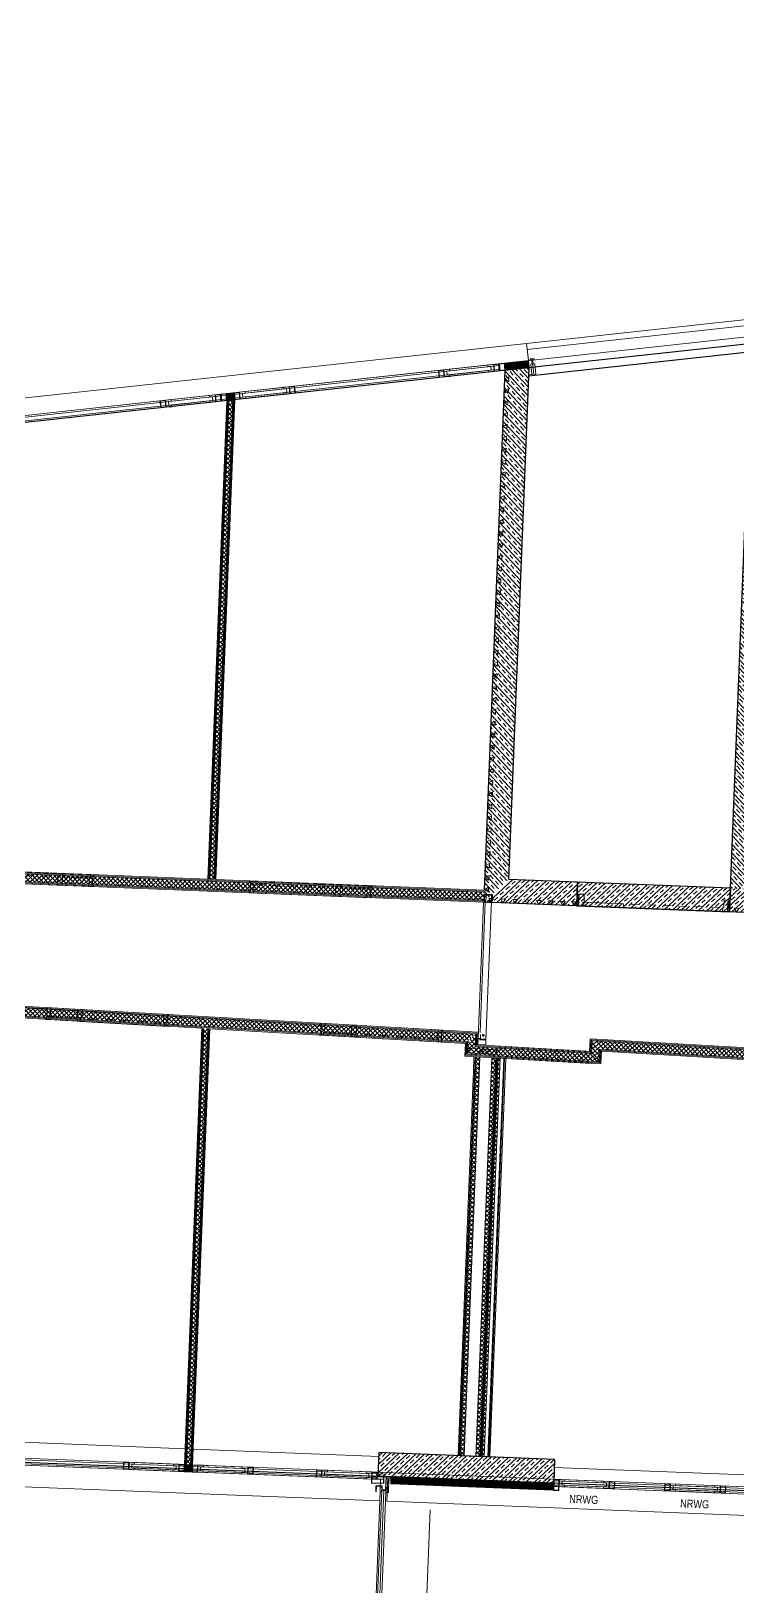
# Model space of a CAD drawing. Header units: metres. Extents: x 66528 to 66676, y 35171 to 35248.
# Drawn here: x 66579.96 to 66588.88, y 35227.18 to 35246.82 of the extents above; entities that cross this region are included whole.
import ezdxf

# ---------------------------------------------------------------- set-up
doc = ezdxf.new("R2010")
doc.units = ezdxf.units.M
doc.header["$LTSCALE"] = 0.00254
doc.header["$PDMODE"] = 1
doc.header["$PDSIZE"] = -2
doc.linetypes.add('Ohne Titel-26', pattern=[0.629921, 0.314961, -0.314961])
for name, color, linetype, lineweight in [('AUSBAU - Darstellungen - Akustik', 7, 'Continuous', 13), ('AUSBAU - Darstellungen - Fassade', 7, 'Continuous', 13), ('AUSBAU - Darstellungen - Trockenbau', 7, 'Continuous', 13), ('AUSBAU - Objekte - Türen', 7, 'Continuous', 13), ('Keine', 7, 'Continuous', 9), ('ROHBAU - Darstellungen - Ansichtslinien', 7, 'Continuous', 13), ('ROHBAU - Darstellungen - Decken', 150, 'Continuous', 25), ('ROHBAU - Darstellungen - Sichtbetonklassen', 7, 'Continuous', 5), ('ROHBAU - Darstellungen - Wände', 7, 'Continuous', 25)]:
    doc.layers.add(name, color=color, linetype=linetype, lineweight=lineweight)
doc.styles.add('Arial Narrow', font='ARIALN.TTF')
pattern_1 = [(45, (0, 0), (0.0099219, -0.0088194), [])]
pattern_2 = [(-45, (0.035355, -0.035355), (-0.008897, -0.01094674), [])]
pattern_3 = [(45, (0, 0), (0.034853938095, -0.035849728023), []), (45, (0.00529, -0.010583), (0.034853938095, -0.035849728023), [])]

# ---------------------------------------------------------------- blocks, each defined once
blk = doc.blocks.new('Gruppe-84-1')
at = {"layer": 'Keine', "color": 7, "linetype": 'Continuous', "lineweight": 5}
for p, q in [((0.059, 0.121), (0.081, 0.121)), ((0.07, 0.132), (0.07, 0.11))]:
    blk.add_line(p, q, dxfattribs=at)
blk.add_open_spline([(0.07, 0.11), (0.073, 0.11), (0.078, 0.113), (0.081, 0.118), (0.081, 0.124), (0.078, 0.129), (0.073, 0.132), (0.067, 0.132), (0.062, 0.129), (0.059, 0.124), (0.059, 0.118), (0.062, 0.113), (0.067, 0.11), (0.07, 0.11)], degree=2, dxfattribs=at)
blk = doc.blocks.new('Gruppe-85-1')
at = {"layer": 'AUSBAU - Objekte - Türen', "lineweight": 5}
for p, q in [((0.033, 0.066), (0.033, 0.068)), ((0.035, 0.077), (0.034, 0.077))]:
    blk.add_line(p, q, dxfattribs=at)
at = {"layer": 'AUSBAU - Objekte - Türen', "lineweight": 5, "flags": 128}
for points in [[(0.033, 0.066), (0.032, 0.065, -0.354372), (0.032, 0.065, -0.354372), (0.032, 0.065), (0.032, 0.065, 0.1645), (0.032, 0.067), (0.03, 0.074, -0.066115), (0.03, 0.075, -0.282038), (0.034, 0.079, -0.159028), (0.035, 0.079, -0.376416), (0.035, 0.079), (0.035, 0.077, 0.062729), (0.035, 0.077)], [(0.033, 0.068, -0.031302), (0.033, 0.068), (0.031, 0.075, -0.027858), (0.031, 0.075, -0.258146), (0.033, 0.078, -0.631964), (0.034, 0.078, 0.069075), (0.034, 0.077)]]:
    blk.add_lwpolyline(points, format="xyb", dxfattribs=at)
blk = doc.blocks.new('Rahmen NT 75x100')
at = {"layer": 'AUSBAU - Objekte - Türen', "linetype": 'Continuous'}
for p, q in [((0.035, 0.132), (0.035, 0.075)), ((0.105, 0.075), (0.035, 0.075)), ((0.105, 0.075), (0.105, 0.132))]:
    blk.add_line(p, q, dxfattribs=at)
at = {"layer": 'AUSBAU - Objekte - Türen', "color": 253, "linetype": 'Continuous', "lineweight": 5, "flags": 128}
for points in [[(0, 0.08), (0.005, 0.08), (0.005, 0.005), (0, 0.005)], [(0.005, 0.005), (0.105, 0.005), (0.105, 0), (0.005, 0)]]:
    blk.add_lwpolyline(points, close=True, dxfattribs=at)
at = {"layer": 'AUSBAU - Objekte - Türen', "flags": 128}
blk.add_lwpolyline([(0.105, 0.005), (0.005, 0.005), (0.005, 0.08), (0.03, 0.08), (0.03, 0.065), (0.105, 0.065)], close=True, dxfattribs=at)
at = {"layer": 'AUSBAU - Objekte - Türen', "color": 7, "linetype": 'Continuous', "lineweight": 5}
blk.add_point((0, 0), dxfattribs=at)
at = {"layer": 'AUSBAU - Objekte - Türen', "color": 7}
blk.add_blockref('Gruppe-85-1', (0, 0), dxfattribs=at)
at = {"layer": 'Keine', "color": 7}
blk.add_blockref('Gruppe-84-1', (0, 0), dxfattribs=at)
blk = doc.blocks.new('Symbol-81')
at = {"layer": 'AUSBAU - Darstellungen - Fassade', "linetype": 'Continuous', "flags": 128}
for points in [[(0, 0), (0.07, 0), (0.07, -0.09), (0, -0.09)], [(0.005, -0.005), (0.065, -0.005), (0.065, -0.085), (0.005, -0.085)]]:
    blk.add_lwpolyline(points, close=True, dxfattribs=at)
blk = doc.blocks.new('BTN_fenster_hoch_OG4_gr_mot')
at = {"layer": 'AUSBAU - Darstellungen - Fassade'}
for p, q in [((-0.7, 0.4), (-0.07, 0.4)), ((-0.7, 0.31), (-0.07, 0.31))]:
    blk.add_line(p, q, dxfattribs=at)
at = {"layer": 'AUSBAU - Darstellungen - Fassade', "flags": 128}
for points in [[(-0.7, 0.4), (-0.07, 0.4), (-0.07, 0.31), (-0.7, 0.31)], [(-0.63, 0.38), (-0.63, 0.4), (-0.7, 0.4), (-0.7, 0.31), (-0.63, 0.31), (-0.63, 0.33), (-0.665, 0.33), (-0.665, 0.38)], [(-0.14, 0.38), (-0.14, 0.4), (-0.07, 0.4), (-0.07, 0.31), (-0.14, 0.31), (-0.14, 0.33), (-0.105, 0.33), (-0.105, 0.38)], [(-0.665, 0.38), (-0.105, 0.38), (-0.105, 0.33), (-0.665, 0.33)]]:
    blk.add_lwpolyline(points, close=True, dxfattribs=at)
at = {"layer": 'AUSBAU - Darstellungen - Fassade', "color": 7, "rotation": 359.9999999965611}
for p in [(-0.77, 0.4), (-0.07, 0.4)]:
    blk.add_blockref('Symbol-81', p, dxfattribs=at)
blk = doc.blocks.new('Tür_TB_155cm_15cm_ST')
at = {"layer": 'AUSBAU - Objekte - Türen', "lineweight": 18}
for p, q in [((0, 0.075), (0, 0.062)), ((0.015, 0.062), (0, 0.062)), ((1.535, 0.062), (1.55, 0.062)), ((1.55, 0.075), (1.55, 0.062)), ((1.55, 0.062), (1.55, 0.075)), ((0, -0.062), (0.015, -0.062)), ((0, -0.062), (0, -0.075)), ((1.55, -0.062), (1.535, -0.062)), ((1.55, -0.062), (1.55, -0.075))]:
    blk.add_line(p, q, dxfattribs=at)
at = {"layer": 'AUSBAU - Objekte - Türen', "color": 255, "flags": 128}
blk.add_lwpolyline([(0, -0.062), (0.015, -0.062), (0.015, 0.062), (0, 0.062), (0, 0.075), (1.55, 0.075), (1.55, 0.062), (1.535, 0.062), (1.535, -0.062), (1.55, -0.062), (1.55, -0.075), (0.445, -0.075), (0.406, -0.075), (0, -0.075)], close=True, dxfattribs=at)
at = {"layer": 'AUSBAU - Objekte - Türen', "lineweight": 18, "flags": 128}
for points in [[(0.015, 0.075), (0.06, 0.075), (0.06, -0.035), (0.045, -0.035), (0.045, -0.075), (0.015, -0.075)], [(0.46, 0.075), (0.46, -0.035), (0.445, -0.035), (0.445, -0.075), (0.421, -0.075), (0.4, -0.075), (0.4, 0.075)], [(1.535, 0.075), (1.49, 0.075), (1.49, -0.035), (1.505, -0.035), (1.505, -0.075), (1.535, -0.075)]]:
    blk.add_lwpolyline(points, close=True, dxfattribs=at)
at = {"layer": 'AUSBAU - Objekte - Türen', "lineweight": 5, "flags": 128}
blk.add_lwpolyline([(0.045, -0.075), (0.4, -0.075), (0.4, -0.035), (0.045, -0.035)], close=True, dxfattribs=at)
at = {"layer": 'AUSBAU - Objekte - Türen', "color": 9, "linetype": 'Ohne Titel-26', "lineweight": 5, "flags": 128}
blk.add_lwpolyline([(0.46, -0.035), (0.46, -0.035), (0.445, -0.035), (0.445, -0.075), (1.505, -0.075), (1.505, -0.055), (1.49, -0.055), (1.49, -0.035)], close=True, dxfattribs=at)
blk = doc.blocks.new('SB 3')
at = {"layer": 'ROHBAU - Darstellungen - Sichtbetonklassen', "color": 251, "linetype": 'Continuous', "lineweight": 5, "flags": 128}
for points in [[(-0.121, -0.05), (-0.15, 0), (-0.179, -0.05)], [(-0.029, -0.05), (0, 0), (0.029, -0.05)]]:
    blk.add_lwpolyline(points, close=True, dxfattribs=at)
blk = doc.blocks.new('Gruppe-177-1')
at = {"layer": 'ROHBAU - Darstellungen - Sichtbetonklassen', "color": 7, "rotation": 87.70428090024238}
for p in [(66585.938, 35242.432), (66585.926, 35242.133), (66585.915, 35241.833), (66585.903, 35241.533), (66585.891, 35241.233), (66585.879, 35240.934), (66585.867, 35240.634), (66585.855, 35240.334), (66585.843, 35240.034), (66585.831, 35239.735), (66585.819, 35239.435), (66585.807, 35239.135), (66585.795, 35238.835), (66585.783, 35238.536), (66585.771, 35238.236), (66585.759, 35237.936), (66585.747, 35237.636), (66585.736, 35237.337), (66585.724, 35237.037), (66585.712, 35236.737), (66585.7, 35236.437), (66585.7, 35236.437), (66585.688, 35236.137)]:
    blk.add_blockref('SB 3', p, dxfattribs=at)
blk = doc.blocks.new('SB 4')
at = {"layer": 'ROHBAU - Darstellungen - Sichtbetonklassen', "color": 251, "linetype": 'Continuous', "lineweight": 5, "flags": 128}
for points in [[(-0.121, -0.05), (-0.15, 0), (-0.179, -0.05)], [(-0.029, -0.05), (0, 0), (0.029, -0.05)]]:
    blk.add_lwpolyline(points, close=True, dxfattribs=at)
blk = doc.blocks.new('Gruppe-179-1')
at = {"layer": 'ROHBAU - Darstellungen - Sichtbetonklassen', "color": 7, "rotation": 177.8550094128674}
for p in [(66585.764, 35235.822), (66586.065, 35235.81), (66586.365, 35235.798), (66586.666, 35235.786), (66588.86, 35235.699), (66589.971, 35235.655), (66590.272, 35235.643), (66590.572, 35235.631), (66590.873, 35235.619), (66591.173, 35235.607), (66591.474, 35235.595), (66591.774, 35235.583), (66592.075, 35235.571), (66592.375, 35235.559), (66592.676, 35235.547), (66592.976, 35235.535), (66593.277, 35235.523), (66593.577, 35235.511)]:
    blk.add_blockref('SB 4', p, dxfattribs=at)
blk = doc.blocks.new('Tür_STB_193cm_30cm_ST-2')
at = {"layer": 'AUSBAU - Objekte - Türen', "lineweight": 25}
for p, q in [((0, -0.15), (0, 0.15)), ((0, -0.15), (0, 0.15)), ((1.93, 0.15), (1.93, -0.15)), ((1.93, -0.15), (1.93, 0.15)), ((1.93, -0.15), (1.93, 0.15))]:
    blk.add_line(p, q, dxfattribs=at)
at = {"layer": 'AUSBAU - Objekte - Türen', "color": 254, "lineweight": 5}
for p, q in [((0.025, 0.135), (0, 0.015)), ((0.025, 0.015), (0, 0.135)), ((1.905, 0.135), (1.93, 0.015)), ((1.905, 0.015), (1.93, 0.135))]:
    blk.add_line(p, q, dxfattribs=at)
at = {"layer": 'AUSBAU - Objekte - Türen', "color": 255, "linetype": 'Continuous', "lineweight": 25, "flags": 128}
blk.add_lwpolyline([(0, 0.15), (0, -0.15), (1.93, -0.15), (1.93, 0.15)], close=True, dxfattribs=at)
at = {"layer": 'AUSBAU - Objekte - Türen', "lineweight": 18, "flags": 128}
for points in [[(0.025, 0.135), (0.025, 0.015), (0, 0.015), (0, 0.135)], [(0.015, 0.15), (0.09, 0.15), (0.09, 0.1), (0.075, 0.1), (0.075, 0), (0.015, 0), (0.015, 0.015), (0.025, 0.015), (0.025, 0.135), (0.015, 0.135)], [(1.915, 0.15), (1.84, 0.15), (1.84, 0.05), (1.84, 0), (1.915, 0), (1.915, 0.015), (1.905, 0.015), (1.905, 0.135), (1.915, 0.135)], [(1.905, 0.135), (1.905, 0.015), (1.93, 0.015), (1.93, 0.135)]]:
    blk.add_lwpolyline(points, close=True, dxfattribs=at)
at = {"layer": 'AUSBAU - Objekte - Türen', "color": 9, "linetype": 'Ohne Titel-26', "lineweight": 5, "flags": 128}
blk.add_lwpolyline([(0.09, 0.15), (1.34, 0.15), (1.34, 0.1), (0.09, 0.1)], close=True, dxfattribs=at)
at = {"layer": 'AUSBAU - Objekte - Türen', "flags": 128}
blk.add_lwpolyline([(1.855, 0.1), (1.855, 0.15), (1.34, 0.15), (1.34, 0.1)], close=True, dxfattribs=at)
blk = doc.blocks.new('Wandanschluß_CW50_gerade (2D)')
at = {"layer": 'AUSBAU - Darstellungen - Fassade', "linetype": 'Continuous', "lineweight": 5}
h = blk.add_hatch(dxfattribs=at)
h.set_pattern_fill('DÄMMUNG GRAU-2', color=8, style=0, pattern_type=2)
h.set_pattern_definition(pattern_1)
h.paths.add_polyline_path([(-0.05, 0.005), (-0.05, 0.085), (0.05, 0.085), (0.05, 0.005)])
h = blk.add_hatch(dxfattribs=at)
h.set_pattern_fill('DÄMMUNG GRAU-2-1', color=251, style=0, pattern_type=2)
h.set_pattern_definition(pattern_2)
h.paths.add_polyline_path([(-0.05, 0.005), (-0.05, 0.085), (0.05, 0.085), (0.05, 0.005)])
at = {"layer": 'AUSBAU - Darstellungen - Fassade'}
for p, q in [((-0.05, 0.085), (0.05, 0.085)), ((-0.05, 0.005), (-0.05, 0.085)), ((-0.05, 0.005), (0.05, 0.005)), ((0.05, 0.005), (0.05, 0.085))]:
    blk.add_line(p, q, dxfattribs=at)
at = {"layer": 'AUSBAU - Darstellungen - Fassade', "flags": 128}
for points in [[(-0.05, 0.09), (0.05, 0.09), (0.05, 0.085), (-0.05, 0.085)], [(-0.05, 0.005), (0.05, 0.005), (0.05, 0), (-0.05, 0)]]:
    blk.add_lwpolyline(points, close=True, dxfattribs=at)
at = {"layer": 'AUSBAU - Darstellungen - Fassade', "color": 7}
for p in [(-0.12, 0.09), (0.05, 0.09)]:
    blk.add_blockref('Symbol-81', p, dxfattribs=at)
blk = doc.blocks.new('Wandanschluß_30cm_BTN_links (2D)')
at = {"layer": 'AUSBAU - Darstellungen - Fassade', "linetype": 'Continuous', "lineweight": 5}
h = blk.add_hatch(dxfattribs=at)
h.set_pattern_fill('DÄMMUNG GRAU-2', color=8, style=0, pattern_type=2)
h.set_pattern_definition(pattern_1)
h.paths.add_polyline_path([(-0.152, 0.085), (-0.152, 0.005), (0.152, 0.005), (0.152, 0.085)])
h = blk.add_hatch(dxfattribs=at)
h.set_pattern_fill('DÄMMUNG GRAU-2-1', color=251, style=0, pattern_type=2)
h.set_pattern_definition(pattern_2)
h.paths.add_polyline_path([(-0.152, 0.085), (-0.152, 0.005), (0.152, 0.005), (0.152, 0.085)])
at = {"layer": 'AUSBAU - Darstellungen - Fassade'}
for p, q in [((-0.152, 0.09), (0.152, 0.09)), ((-0.152, 0), (-0.152, 0.09)), ((-0.152, 0), (0.152, 0)), ((0.152, 0), (0.152, 0.09))]:
    blk.add_line(p, q, dxfattribs=at)
at = {"layer": 'AUSBAU - Darstellungen - Fassade', "color": 178, "linetype": 'Continuous', "lineweight": 5}
for p, q in [((-0.152, 0.085), (0.152, 0.085)), ((-0.152, 0.085), (0.152, 0.085)), ((-0.152, 0.005), (0.152, 0.005)), ((-0.152, 0.005), (0.152, 0.005))]:
    blk.add_line(p, q, dxfattribs=at)
at = {"layer": 'AUSBAU - Darstellungen - Fassade', "linetype": 'Continuous', "flags": 128}
for points in [[(0.152, 0.09), (0.222, 0.09), (0.222, 0), (0.152, 0)], [(0.157, 0.085), (0.217, 0.085), (0.217, 0.005), (0.157, 0.005)]]:
    blk.add_lwpolyline(points, close=True, dxfattribs=at)
blk = doc.blocks.new('Gruppe-325-1')
at = {"layer": 'AUSBAU - Darstellungen - Fassade', "linetype": 'Continuous', "lineweight": 5}
h = blk.add_hatch(dxfattribs=at)
h.set_pattern_fill('STAHL', style=0, pattern_type=2)
h.set_pattern_definition(pattern_3)
h.paths.add_polyline_path([(66584.308, 35228.379), (66584.311, 35228.457), (66584.382, 35228.454), (66584.382, 35228.449), (66584.316, 35228.451), (66584.313, 35228.379)])
h = blk.add_hatch(dxfattribs=at)
h.set_pattern_fill('STAHL', style=0, pattern_type=2)
h.set_pattern_definition(pattern_3)
h.paths.add_polyline_path([(66584.314, 35228.461), (66584.391, 35228.458), (66584.39, 35228.42), (66584.385, 35228.42), (66584.386, 35228.454), (66584.314, 35228.456)])
h = blk.add_hatch(dxfattribs=at)
h.set_pattern_fill('STAHL', style=0, pattern_type=2)
h.set_pattern_definition(pattern_3)
h.paths.add_polyline_path([(66584.412, 35228.575), (66584.443, 35228.574), (66584.437, 35228.418), (66584.432, 35228.418), (66584.438, 35228.569), (66584.412, 35228.57)])
h = blk.add_hatch(dxfattribs=at)
h.set_pattern_fill('STAHL', style=0, pattern_type=2)
h.set_pattern_definition(pattern_3)
h.paths.add_polyline_path([(66584.453, 35228.373), (66584.461, 35228.563), (66584.581, 35228.558), (66584.58, 35228.543), (66584.475, 35228.548), (66584.468, 35228.373)])
at = {"layer": 'AUSBAU - Darstellungen - Fassade', "flags": 128}
for points in [[(66584.308, 35228.379), (66584.311, 35228.457), (66584.382, 35228.454), (66584.382, 35228.449), (66584.316, 35228.451), (66584.313, 35228.379)], [(66584.314, 35228.461), (66584.391, 35228.458), (66584.39, 35228.42), (66584.385, 35228.42), (66584.386, 35228.454), (66584.314, 35228.456)], [(66584.412, 35228.575), (66584.443, 35228.574), (66584.437, 35228.418), (66584.432, 35228.418), (66584.438, 35228.569), (66584.412, 35228.57)], [(66584.453, 35228.373), (66584.461, 35228.563), (66584.581, 35228.558), (66584.58, 35228.543), (66584.475, 35228.548), (66584.468, 35228.373)]]:
    blk.add_lwpolyline(points, close=True, dxfattribs=at)
at = {"layer": 'AUSBAU - Darstellungen - Fassade', "linetype": 'Continuous', "lineweight": 5, "flags": 128}
for points in [[(66584.366, 35228.438), (66584.383, 35228.437), (66584.381, 35228.375), (66584.363, 35228.376)], [(66584.383, 35228.414), (66584.437, 35228.412), (66584.436, 35228.396), (66584.382, 35228.398)], [(66584.438, 35228.435), (66584.456, 35228.434), (66584.453, 35228.372), (66584.435, 35228.373)]]:
    blk.add_lwpolyline(points, close=True, dxfattribs=at)
blk = doc.blocks.new('BTN_fenster_hoch_OG4_gr')
at = {"layer": 'AUSBAU - Darstellungen - Fassade'}
for p, q in [((-0.7, 0.4), (-0.07, 0.4)), ((-0.7, 0.31), (-0.07, 0.31))]:
    blk.add_line(p, q, dxfattribs=at)
at = {"layer": 'AUSBAU - Darstellungen - Fassade', "flags": 128}
for points in [[(-0.7, 0.4), (-0.07, 0.4), (-0.07, 0.31), (-0.7, 0.31)], [(-0.63, 0.38), (-0.63, 0.4), (-0.7, 0.4), (-0.7, 0.31), (-0.63, 0.31), (-0.63, 0.33), (-0.665, 0.33), (-0.665, 0.38)], [(-0.14, 0.38), (-0.14, 0.4), (-0.07, 0.4), (-0.07, 0.31), (-0.14, 0.31), (-0.14, 0.33), (-0.105, 0.33), (-0.105, 0.38)], [(-0.665, 0.38), (-0.105, 0.38), (-0.105, 0.33), (-0.665, 0.33)]]:
    blk.add_lwpolyline(points, close=True, dxfattribs=at)
at = {"layer": 'AUSBAU - Darstellungen - Fassade', "color": 7, "rotation": 359.9999999965611}
for p in [(-0.77, 0.4), (-0.07, 0.4)]:
    blk.add_blockref('Symbol-81', p, dxfattribs=at)
blk = doc.blocks.new('Anschluss_Fassade')
at = {"layer": 'AUSBAU - Darstellungen - Fassade', "linetype": 'Continuous', "flags": 128}
for points in [[(0, 0.14), (0.07, 0.14), (0.07, 0), (0, 0)], [(0.005, 0.135), (0.065, 0.135), (0.065, 0.005), (0.005, 0.005)]]:
    blk.add_lwpolyline(points, close=True, dxfattribs=at)
blk = doc.blocks.new('Gruppe-440-1')
at = {"layer": 'AUSBAU - Darstellungen - Fassade'}
blk.add_line((66584.406, 35213.353), (66584.995, 35228.152), dxfattribs=at)

msp = doc.modelspace()

# ---------------------------------------------------------------- hatches: boundary and pattern name
at = {"layer": 'AUSBAU - Darstellungen - Akustik', "linetype": 'Continuous', "lineweight": 5}
h = msp.add_hatch(dxfattribs=at)
h.set_pattern_fill('MF_IN WAND', color=253, angle=87.7207, style=0, pattern_type=2)
h.set_pattern_definition([(132.7207, (32145.116156, -67925.477277), (0.029386781581, 0.027137005515), []), (42.7207, (32145.27166, -67925.333677), (0.027280853435, -0.029253291026), [])])
h.paths.add_polyline_path([(66585.647, 35228.826), (66585.677, 35228.825), (66585.878, 35233.857), (66585.848, 35233.858)])
at = {"layer": 'AUSBAU - Darstellungen - Fassade', "linetype": 'Continuous', "lineweight": 5}
h = msp.add_hatch(dxfattribs=at)
h.set_pattern_fill('DÄMMUNG GRAU-2', color=8, angle=-2.2794, style=0, pattern_type=2)
h.set_pattern_definition([(42.7206, (0, 0), (0.0095632526875, -0.009207084331), [])])
h.paths.add_polyline_path([(66584.503, 35228.567), (66584.5, 35228.487), (66586.551, 35228.405), (66586.554, 35228.485)])
h = msp.add_hatch(dxfattribs=at)
h.set_pattern_fill('DÄMMUNG GRAU-2-1', color=251, angle=-2.2794, style=0, pattern_type=2)
h.set_pattern_definition([(-47.2794, (0.033921, -0.036734), (-0.0093253458947, -0.0105842262327), [])])
h.paths.add_polyline_path([(66584.503, 35228.567), (66584.5, 35228.487), (66586.551, 35228.405), (66586.554, 35228.485)])
at = {"layer": 'AUSBAU - Darstellungen - Trockenbau', "linetype": 'Continuous', "lineweight": 5}
h = msp.add_hatch(dxfattribs=at)
h.set_pattern_fill('MF_IN WAND', color=253, angle=-92.2793, style=0, pattern_type=2)
h.set_pattern_definition([(-47.279275415, (-32145.1453, 67925.463484), (-0.029386769937, -0.027137018124), []), (-137.279275415, (-32145.300807, 67925.319884), (-0.027280865988, 0.02925327932), [])])
h.paths.add_polyline_path([(66582.504, 35242.166), (66582.454, 35242.161), (66582.213, 35236.114), (66582.263, 35236.112)])
h = msp.add_hatch(dxfattribs=at)
h.set_pattern_fill('MF_IN WAND', color=253, angle=177.7207, style=0, pattern_type=2)
h.set_pattern_definition([(222.7207, (67925.477277, 32145.116155), (-0.0271370055, 0.0293867816), []), (132.7207, (67925.333677, 32145.27166), (0.02925329103, 0.02728085344), [])])
h.paths.add_polyline_path([(66585.676, 35235.851), (66585.68, 35235.951), (66575.223, 35236.367), (66575.219, 35236.267)])
h = msp.add_hatch(dxfattribs=at)
h.set_pattern_fill('MF_IN WAND', color=253, angle=-3.2965, style=0, pattern_type=2)
h.set_pattern_definition([(41.7035, (-68485.43096, -30934.19956), (0.026611038518, -0.029863901771), []), (-48.2965, (-68485.29014, -30934.35759), (-0.029732985921, -0.026757233568), [])])
h.paths.add_polyline_path([(66569.793, 35235.068), (66569.789, 35234.968), (66585.467, 35234.065), (66585.572, 35234.16)])
h = msp.add_hatch(dxfattribs=at)
h.set_pattern_fill('MF_IN WAND', color=253, angle=-92.2793, style=0, pattern_type=2)
h.set_pattern_definition([(-47.279275415, (-32145.1453, 67925.463484), (-0.029386769937, -0.027137018124), []), (-137.279275415, (-32145.300807, 67925.319884), (-0.027280865988, 0.02925327932), [])])
h.paths.add_polyline_path([(66582.188, 35234.229), (66582.138, 35234.232), (66581.919, 35228.724), (66581.969, 35228.722)])
h = msp.add_hatch(dxfattribs=at)
h.set_pattern_fill('MF_IN WAND', color=253, angle=86.7035, style=0, pattern_type=2)
h.set_pattern_definition([(131.70350001, (30934.19957, -68485.430953), (0.029863901767, 0.026611038523), []), (41.70350001, (30934.3576, -68485.290136), (0.026757233573, -0.029732985917), [])])
h.paths.add_polyline_path([(66585.458, 35233.906), (66585.563, 35234), (66585.572, 35234.16), (66585.467, 35234.065)])
h = msp.add_hatch(dxfattribs=at)
h.set_pattern_fill('MF_IN WAND', color=253, angle=176.7035, style=0, pattern_type=2)
h.set_pattern_definition([(221.7035, (68485.430955, 30934.199567), (-0.02661103852, 0.02986390177), []), (131.7035, (68485.29014, 30934.357597), (0.02973298592, 0.02675723357), [])])
h.paths.add_polyline_path([(66587.124, 35233.81), (66587.03, 35233.916), (66585.563, 35234), (66585.458, 35233.906)])
h = msp.add_hatch(dxfattribs=at)
h.set_pattern_fill('HINTERLEGUNG_FLÄCHEN_TROCKENBAU', color=9, style=0, pattern_type=2)
h.set_pattern_definition([(45, (0, 0), (0.0396875, -0.0396875), [])])
h.paths.add_polyline_path([(66585.832, 35233.962), (66585.475, 35233.982), (66585.472, 35233.922), (66585.829, 35233.902)])
h = msp.add_hatch(dxfattribs=at)
h.set_pattern_fill('MF_IN WAND', color=253, angle=176.7035, style=0, pattern_type=2)
h.set_pattern_definition([(221.7035, (68485.430955, 30934.199567), (-0.02661103852, 0.02986390177), []), (131.7035, (68485.29014, 30934.357597), (0.02973298592, 0.02675723357), [])])
h.paths.add_polyline_path([(66587.031, 35233.815), (66587.037, 35233.915), (66585.804, 35233.986), (66585.798, 35233.886)])
h = msp.add_hatch(dxfattribs=at)
h.set_pattern_fill('MF_IN WAND', color=253, angle=86.7035, style=0, pattern_type=2)
h.set_pattern_definition([(131.703500004, (30934.199565, -68485.430956), (0.029863901769, 0.02661103852), []), (41.703500004, (30934.357595, -68485.29014), (0.02675723357, -0.029732985919), [])])
h.paths.add_polyline_path([(66587.03, 35233.916), (66587.124, 35233.81), (66587.133, 35233.97), (66587.039, 35234.076)])
h = msp.add_hatch(dxfattribs=at)
h.set_pattern_fill('MF_IN WAND', color=253, angle=-3.2965, style=0, pattern_type=2)
h.set_pattern_definition([(41.7035, (-68485.43096, -30934.19956), (0.026611038518, -0.029863901771), []), (-48.2965, (-68485.29014, -30934.35759), (-0.029732985921, -0.026757233568), [])])
h.paths.add_polyline_path([(66587.039, 35234.076), (66587.133, 35233.97), (66612.802, 35232.492), (66613.054, 35232.577)])
h = msp.add_hatch(dxfattribs=at)
h.set_pattern_fill('MF_IN WAND', color=253, angle=87.7207, style=0, pattern_type=2)
h.set_pattern_definition([(132.720724585, (32145.1453, -67925.463484), (0.029386769937, 0.027137018124), []), (42.720724585, (32145.300807, -67925.319884), (0.027280865988, -0.02925327932), [])])
h.paths.add_polyline_path([(66585.373, 35228.837), (66585.423, 35228.835), (66585.623, 35233.871), (66585.573, 35233.874)])
h = msp.add_hatch(dxfattribs=at)
h.set_pattern_fill('MF_IN WAND', color=253, angle=-92.2793, style=0, pattern_type=2)
h.set_pattern_definition([(-47.279275415, (-32145.1453, 67925.463484), (-0.029386769937, -0.027137018124), []), (-137.279275415, (-32145.300807, 67925.319884), (-0.027280865988, 0.02925327932), [])])
h.paths.add_polyline_path([(66585.823, 35233.86), (66585.773, 35233.863), (66585.572, 35228.829), (66585.622, 35228.827)])
at = {"layer": 'ROHBAU - Darstellungen - Wände', "linetype": 'Continuous', "lineweight": 5}
h = msp.add_hatch(dxfattribs=at)
h.set_pattern_fill('STAHLBETON 1_5MM', angle=87.7207, style=0, pattern_type=2)
h.set_pattern_definition([(132.72072459, (0, 0), (0.05510019363, 0.05088190898), []), (132.72072459, (0.02939, 0.02714), (0.05510019363, 0.05088190898), [0.06, -0.04])])
h.paths.add_polyline_path([(66589.085, 35235.99), (66588.785, 35236.002), (66589.059, 35242.881), (66589.36, 35242.914)])
h = msp.add_hatch(dxfattribs=at)
h.set_pattern_fill('STAHLBETON 1_5MM', angle=87.7207, style=0, pattern_type=2)
h.set_pattern_definition([(132.72072459, (0, 0), (0.05510019363, 0.05088190898), []), (132.72072459, (0.02939, 0.02714), (0.05510019363, 0.05088190898), [0.06, -0.04])])
h.paths.add_polyline_path([(66585.675, 35235.826), (66585.987, 35236.114), (66586.244, 35242.574), (66585.943, 35242.541)])
h = msp.add_hatch(dxfattribs=at)
h.set_pattern_fill('STAHLBETON 1_5MM', angle=177.7207, style=0, pattern_type=2)
h.set_pattern_definition([(222.72072459, (0, 0), (-0.050881908984, 0.05510019363), []), (222.72072459, (-0.02714, 0.02939), (-0.050881908984, 0.05510019363), [0.06, -0.04])])
h.paths.add_polyline_path([(66589.18, 35235.987), (66589.168, 35235.687), (66585.675, 35235.826), (66585.987, 35236.114)])
h = msp.add_hatch(dxfattribs=at)
h.set_pattern_fill('STAHLBETON 1_5MM', angle=177.7207, style=0, pattern_type=2)
h.set_pattern_definition([(222.72072459, (0, 0), (-0.05088190898, 0.05510019363), []), (222.72072459, (-0.02714, 0.02939), (-0.05088190898, 0.05510019363), [0.06, -0.04])])
h.paths.add_polyline_path([(66586.566, 35228.79), (66586.554, 35228.49), (66584.336, 35228.578), (66584.348, 35228.878)])

# ---------------------------------------------------------------- linework, layer by layer
at = {"layer": 'AUSBAU - Darstellungen - Akustik', "color": 7, "linetype": 'Continuous', "lineweight": 13}
for p, q in [((66585.647, 35228.826), (66585.848, 35233.858)), ((66585.747, 35228.822), (66585.948, 35233.853)), ((66585.948, 35233.853), (66585.848, 35233.858))]:
    msp.add_line(p, q, dxfattribs=at)
at = {"layer": 'AUSBAU - Darstellungen - Akustik', "color": 7, "linetype": 'Continuous', "lineweight": 5}
for p, q in [((66585.677, 35228.825), (66585.878, 35233.857)), ((66585.677, 35228.825), (66585.878, 35233.857)), ((66585.722, 35228.823), (66585.923, 35233.854)), ((66585.722, 35228.823), (66585.923, 35233.854)), ((66585.735, 35228.823), (66585.935, 35233.853)), ((66585.735, 35228.823), (66585.935, 35233.853))]:
    msp.add_line(p, q, dxfattribs=at)
at = {"layer": 'AUSBAU - Darstellungen - Fassade'}
for p, q in [((66624.403, 35246.824), (66576.189, 35241.569)), ((66585.866, 35242.603), (66576.191, 35241.549)), ((66586.261, 35242.672), (66586.306, 35242.676)), ((66586.304, 35242.49), (66586.282, 35242.689)), ((66585.871, 35242.554), (66576.196, 35241.499)), ((66586.279, 35242.487), (66586.241, 35242.483)), ((66586.329, 35242.493), (66586.279, 35242.487)), ((66569.329, 35229.135), (66584.414, 35228.535)), ((66569.33, 35229.155), (66584.415, 35228.555)), ((66569.352, 35229.205), (66584.417, 35228.605)), ((66584.5, 35228.482), (66584.504, 35228.572)), ((66584.5, 35228.482), (66586.551, 35228.4)), ((66584.504, 35228.572), (66586.554, 35228.49)), ((66586.551, 35228.4), (66586.554, 35228.49)), ((66586.553, 35228.45), (66603.771, 35227.765)), ((66586.554, 35228.47), (66603.772, 35227.785)), ((66583.76, 35213.233), (66584.363, 35228.376)), ((66583.76, 35213.233), (66584.363, 35228.376)), ((66583.78, 35213.214), (66584.384, 35228.398)), ((66583.807, 35213.213), (66584.411, 35228.397)), ((66583.835, 35213.234), (66584.437, 35228.373))]:
    msp.add_line(p, q, dxfattribs=at)
at = {"layer": 'AUSBAU - Darstellungen - Fassade', "linetype": 'Continuous'}
for p, q in [((66589.025, 35243.189), (66586.211, 35242.882)), ((66589.034, 35243.11), (66586.219, 35242.803)), ((66586.211, 35242.882), (66576.165, 35241.787)), ((66586.211, 35242.882), (66586.235, 35242.664)), ((66586.235, 35242.664), (66576.189, 35241.569)), ((66569.329, 35229.135), (66584.37, 35228.537)), ((66603.774, 35227.855), (66569.373, 35229.224)), ((66569.049, 35228.876), (66584.359, 35228.267)), ((66584.359, 35228.267), (66584.37, 35228.537)), ((66584.449, 35228.263), (66584.459, 35228.533)), ((66584.459, 35228.533), (66603.771, 35227.765)), ((66603.774, 35227.835), (66586.556, 35228.52)), ((66584.449, 35228.263), (66603.76, 35227.495))]:
    msp.add_line(p, q, dxfattribs=at)
at = {"layer": 'AUSBAU - Darstellungen - Fassade', "color": 178, "linetype": 'Continuous', "lineweight": 5}
for p, q in [((66584.5, 35228.487), (66586.551, 35228.405)), ((66584.5, 35228.487), (66586.551, 35228.405)), ((66584.503, 35228.567), (66586.554, 35228.485)), ((66584.503, 35228.567), (66586.554, 35228.485))]:
    msp.add_line(p, q, dxfattribs=at)
at = {"layer": 'AUSBAU - Darstellungen - Fassade', "flags": 128}
for points in [[(66586.309, 35242.672), (66586.259, 35242.666), (66586.257, 35242.686), (66586.307, 35242.692)], [(66586.329, 35242.493), (66586.279, 35242.487), (66586.265, 35242.617), (66586.314, 35242.622)], [(66586.297, 35242.62), (66586.282, 35242.619), (66586.277, 35242.668), (66586.292, 35242.67)]]:
    msp.add_lwpolyline(points, close=True, dxfattribs=at)
at = {"layer": 'AUSBAU - Darstellungen - Fassade', "linetype": 'Continuous', "flags": 128}
for points in [[(66584.256, 35228.581), (66584.412, 35228.575), (66584.409, 35228.485), (66584.253, 35228.491)], [(66584.261, 35228.576), (66584.407, 35228.57), (66584.404, 35228.49), (66584.258, 35228.496)]]:
    msp.add_lwpolyline(points, close=True, dxfattribs=at)
at = {"layer": 'AUSBAU - Darstellungen - Fassade', "linetype": 'Continuous'}
for p in [(66585.34, 35242.932), (66585.34, 35242.932), (66580.767, 35242.433), (66580.767, 35242.433)]:
    msp.add_point(p, dxfattribs=at)
at = {"layer": 'AUSBAU - Darstellungen - Trockenbau', "color": 7, "linetype": 'Continuous', "lineweight": 13}
for p, q in [((66582.429, 35242.158), (66582.188, 35236.115)), ((66582.529, 35242.169), (66582.288, 35236.111)), ((66582.429, 35242.158), (66582.529, 35242.169)), ((66585.681, 35235.976), (66575.224, 35236.392)), ((66585.675, 35235.826), (66575.218, 35236.242)), ((66582.188, 35236.115), (66582.288, 35236.111)), ((66569.794, 35235.093), (66585.599, 35234.183)), ((66578.708, 35234.43), (66582.113, 35234.234)), ((66582.113, 35234.234), (66581.894, 35228.725)), ((66582.213, 35234.228), (66581.994, 35228.721)), ((66582.213, 35234.228), (66585.44, 35234.042)), ((66585.59, 35234.024), (66585.599, 35234.183)), ((66585.431, 35233.882), (66585.44, 35234.042)), ((66587.007, 35233.942), (66585.59, 35234.024)), ((66587.038, 35233.94), (66585.805, 35234.011)), ((66587.007, 35233.942), (66587.016, 35234.102)), ((66587.016, 35234.102), (66613.118, 35232.599)), ((66587.148, 35233.784), (66587.157, 35233.944)), ((66587.157, 35233.944), (66607.318, 35232.782)), ((66585.423, 35228.835), (66585.623, 35233.871)), ((66587.148, 35233.784), (66585.431, 35233.882)), ((66585.54, 35233.676), (66585.548, 35233.876)), ((66585.773, 35233.863), (66585.572, 35228.829)), ((66585.848, 35233.858), (66585.647, 35228.826)), ((66585.773, 35233.863), (66585.848, 35233.858)), ((66587.029, 35233.79), (66585.797, 35233.861)), ((66585.348, 35228.838), (66585.537, 35233.6)), ((66585.54, 35233.675), (66585.537, 35233.601)), ((66585.423, 35228.835), (66585.348, 35228.838)), ((66581.894, 35228.725), (66581.994, 35228.721)), ((66585.572, 35228.829), (66585.647, 35228.826))]:
    msp.add_line(p, q, dxfattribs=at)
at = {"layer": 'AUSBAU - Darstellungen - Trockenbau', "color": 7, "linetype": 'Continuous', "lineweight": 5}
for p, q in [((66582.441, 35242.16), (66582.201, 35236.114)), ((66582.441, 35242.16), (66582.201, 35236.114)), ((66582.454, 35242.161), (66582.213, 35236.114)), ((66582.454, 35242.161), (66582.213, 35236.114)), ((66582.504, 35242.166), (66582.263, 35236.112)), ((66582.504, 35242.166), (66582.263, 35236.112)), ((66582.517, 35242.168), (66582.276, 35236.111)), ((66582.517, 35242.168), (66582.276, 35236.111)), ((66585.681, 35235.963), (66575.223, 35236.379)), ((66585.681, 35235.963), (66575.223, 35236.379)), ((66585.68, 35235.951), (66575.223, 35236.367)), ((66585.68, 35235.951), (66575.223, 35236.367)), ((66585.676, 35235.838), (66575.218, 35236.255)), ((66585.676, 35235.838), (66575.218, 35236.255)), ((66585.676, 35235.851), (66575.219, 35236.267)), ((66585.676, 35235.851), (66575.219, 35236.267)), ((66569.788, 35234.956), (66585.454, 35234.054)), ((66569.788, 35234.956), (66585.454, 35234.054)), ((66569.789, 35234.968), (66585.467, 35234.065)), ((66569.789, 35234.968), (66585.467, 35234.065)), ((66569.793, 35235.081), (66585.586, 35234.171)), ((66569.793, 35235.081), (66585.586, 35234.171)), ((66569.793, 35235.068), (66585.572, 35234.16)), ((66569.793, 35235.068), (66585.572, 35234.16)), ((66582.126, 35234.233), (66581.907, 35228.725)), ((66582.126, 35234.233), (66581.907, 35228.725)), ((66582.138, 35234.232), (66581.919, 35228.724)), ((66582.138, 35234.232), (66581.919, 35228.724)), ((66582.188, 35234.229), (66581.969, 35228.722)), ((66582.188, 35234.229), (66581.969, 35228.722)), ((66582.201, 35234.229), (66581.981, 35228.722)), ((66582.201, 35234.229), (66581.981, 35228.722)), ((66585.563, 35234), (66585.572, 35234.16)), ((66585.563, 35234), (66585.572, 35234.16)), ((66585.576, 35234.012), (66585.586, 35234.171)), ((66585.576, 35234.012), (66585.586, 35234.171)), ((66585.444, 35233.894), (66585.454, 35234.054)), ((66585.444, 35233.894), (66585.454, 35234.054)), ((66585.458, 35233.906), (66585.467, 35234.065)), ((66585.458, 35233.906), (66585.467, 35234.065)), ((66587.03, 35233.916), (66585.563, 35234)), ((66587.03, 35233.916), (66585.563, 35234)), ((66587.018, 35233.929), (66585.576, 35234.012)), ((66587.018, 35233.929), (66585.576, 35234.012)), ((66587.037, 35233.915), (66585.804, 35233.986)), ((66587.037, 35233.915), (66585.804, 35233.986)), ((66587.037, 35233.928), (66585.805, 35233.999)), ((66587.037, 35233.928), (66585.805, 35233.999)), ((66587.018, 35233.929), (66587.027, 35234.089)), ((66587.018, 35233.929), (66587.027, 35234.089)), ((66587.027, 35234.089), (66613.086, 35232.588)), ((66587.027, 35234.089), (66613.086, 35232.588)), ((66587.03, 35233.916), (66587.039, 35234.076)), ((66587.03, 35233.916), (66587.039, 35234.076)), ((66587.039, 35234.076), (66613.054, 35232.577)), ((66587.039, 35234.076), (66613.054, 35232.577)), ((66587.124, 35233.81), (66587.133, 35233.97)), ((66587.124, 35233.81), (66587.133, 35233.97)), ((66587.133, 35233.97), (66612.802, 35232.492)), ((66587.133, 35233.97), (66612.802, 35232.492)), ((66587.136, 35233.797), (66587.145, 35233.957)), ((66587.136, 35233.797), (66587.145, 35233.957)), ((66587.145, 35233.957), (66612.77, 35232.481)), ((66587.145, 35233.957), (66612.77, 35232.481)), ((66585.36, 35228.838), (66585.561, 35233.875)), ((66585.36, 35228.838), (66585.561, 35233.875)), ((66585.373, 35228.837), (66585.573, 35233.874)), ((66585.373, 35228.837), (66585.573, 35233.874)), ((66587.136, 35233.797), (66585.444, 35233.894)), ((66587.136, 35233.797), (66585.444, 35233.894)), ((66587.124, 35233.81), (66585.458, 35233.906)), ((66587.124, 35233.81), (66585.458, 35233.906)), ((66585.823, 35233.86), (66585.622, 35228.827)), ((66585.823, 35233.86), (66585.622, 35228.827)), ((66585.835, 35233.859), (66585.635, 35228.827)), ((66585.835, 35233.859), (66585.635, 35228.827)), ((66587.03, 35233.803), (66585.797, 35233.874)), ((66587.03, 35233.803), (66585.797, 35233.874)), ((66587.031, 35233.815), (66585.798, 35233.886)), ((66587.031, 35233.815), (66585.798, 35233.886))]:
    msp.add_line(p, q, dxfattribs=at)
at = {"layer": 'AUSBAU - Darstellungen - Trockenbau', "linetype": 'Continuous', "lineweight": 13, "flags": 128}
msp.add_lwpolyline([(66585.832, 35233.962), (66585.475, 35233.982), (66585.472, 35233.922), (66585.829, 35233.902)], close=True, dxfattribs=at)
at = {"layer": 'AUSBAU - Objekte - Türen', "color": 9, "lineweight": 5}
for p, q in [((66585.599, 35234.106), (66585.668, 35235.829)), ((66585.625, 35234.18), (66585.69, 35235.825)), ((66585.699, 35234.087), (66585.768, 35235.837))]:
    msp.add_line(p, q, dxfattribs=at)
at = {"layer": 'AUSBAU - Objekte - Türen'}
msp.add_line((66585.733, 35235.823), (66585.711, 35235.824), dxfattribs=at)
at = {"layer": 'AUSBAU - Objekte - Türen', "flags": 128}
msp.add_lwpolyline([(66585.768, 35235.822), (66585.744, 35235.823), (66585.745, 35235.846), (66585.723, 35235.847), (66585.722, 35235.824), (66585.698, 35235.825), (66585.701, 35235.915), (66585.771, 35235.912)], close=True, dxfattribs=at)
at = {"layer": 'ROHBAU - Darstellungen - Ansichtslinien'}
for p, q in [((66581.902, 35228.925), (66578.495, 35229.061)), ((66584.346, 35228.828), (66582.002, 35228.921)), ((66592.788, 35228.442), (66586.562, 35228.69))]:
    msp.add_line(p, q, dxfattribs=at)
at = {"layer": 'ROHBAU - Darstellungen - Decken'}
msp.add_line((66589.059, 35242.881), (66573.964, 35241.236), dxfattribs=at)
at = {"layer": 'ROHBAU - Darstellungen - Decken', "linetype": 'Continuous'}
for p, q in [((66586.24, 35242.473), (66589.055, 35242.78)), ((66586.845, 35235.779), (66588.773, 35235.703)), ((66569.371, 35229.174), (66584.336, 35228.578)), ((66607.381, 35227.661), (66586.554, 35228.49))]:
    msp.add_line(p, q, dxfattribs=at)
at = {"layer": 'ROHBAU - Darstellungen - Wände', "color": 7, "linetype": 'Continuous', "lineweight": 25}
for p, q in [((66588.785, 35236.002), (66589.059, 35242.881)), ((66585.681, 35235.976), (66585.943, 35242.541)), ((66586.244, 35242.574), (66585.943, 35242.541)), ((66585.987, 35236.114), (66586.244, 35242.574)), ((66588.785, 35236.002), (66585.987, 35236.114)), ((66585.679, 35235.926), (66585.675, 35235.826)), ((66585.679, 35235.926), (66585.779, 35235.922)), ((66585.775, 35235.822), (66585.779, 35235.922)), ((66589.168, 35235.687), (66585.675, 35235.826)), ((66585.675, 35235.826), (66585.675, 35235.826)), ((66584.348, 35228.878), (66584.336, 35228.578)), ((66586.566, 35228.79), (66584.348, 35228.878)), ((66586.566, 35228.79), (66586.554, 35228.49)), ((66586.554, 35228.49), (66584.336, 35228.578))]:
    msp.add_line(p, q, dxfattribs=at)
at = {"layer": 'ROHBAU - Darstellungen - Wände', "color": 255, "linetype": 'Continuous', "lineweight": 25, "flags": 128}
msp.add_lwpolyline([(66585.679, 35235.926), (66585.779, 35235.922), (66585.775, 35235.822), (66585.675, 35235.826)], close=True, dxfattribs=at)

# ---------------------------------------------------------------- block references
at = {"layer": 'AUSBAU - Darstellungen - Fassade', "xscale": -1}
for name, p, rotation in [('BTN_fenster_hoch_OG4_gr', (66585.83, 35242.931), 186.2207138839786), ('Wandanschluß_30cm_BTN_links (2D)', (66586.094, 35242.558), 6.220727766919607), ('BTN_fenster_hoch_OG4_gr', (66582.316, 35242.548), 186.2207138839786), ('BTN_fenster_hoch_OG4_gr', (66581.978, 35228.322), 357.7223574326439), ('BTN_fenster_hoch_OG4_gr_mot', (66586.54, 35228.14), 357.7190714079867)]:
    msp.add_blockref(name, p, dxfattribs=dict(at, rotation=rotation))
at = {"layer": 'AUSBAU - Darstellungen - Fassade', "color": 7}
for name, p, rotation in [('Wandanschluß_CW50_gerade (2D)', (66582.479, 35242.164), 6.220700000000023), ('Anschluss_Fassade', (66586.626, 35228.537), 177.7205)]:
    msp.add_blockref(name, p, dxfattribs=dict(at, rotation=rotation))
at = {"layer": 'AUSBAU - Darstellungen - Fassade'}
for name, p, rotation in [('BTN_fenster_hoch_OG4_gr_mot', (66582.485, 35242.567), 186.2207138839786), ('BTN_fenster_hoch_OG4_gr_mot', (66581.878, 35228.326), 357.7190714079867), ('Wandanschluß_CW50_gerade (2D)', (66581.94, 35228.633), 357.7207), ('BTN_fenster_hoch_OG4_gr_mot', (66584.312, 35228.229), 357.7190714079867), ('BTN_fenster_hoch_OG4_gr_mot', (66588.71, 35228.054), 357.7190714066083)]:
    msp.add_blockref(name, p, dxfattribs=dict(at, rotation=rotation))
at = {"layer": 'AUSBAU - Darstellungen - Fassade', "color": 7}
for name in ['Gruppe-325-1', 'Gruppe-440-1']:
    msp.add_blockref(name, (0, 0), dxfattribs=at)
at = {"layer": 'AUSBAU - Objekte - Türen', "color": 7}
for name, p, rotation in [('Tür_TB_155cm_15cm_ST', (66580.751, 35236.097), 177.7207), ('Tür_TB_155cm_15cm_ST', (66584.259, 35235.957), 177.7207), ('Tür_STB_193cm_30cm_ST-2', (66588.779, 35235.852), 177.7207245854996), ('Tür_TB_155cm_15cm_ST', (66580.143, 35234.422), 356.7034739198922), ('Tür_TB_155cm_15cm_ST', (66583.604, 35234.223), 356.7034739198888), ('Rahmen NT 75x100', (66585.591, 35234.026), 357.7207)]:
    msp.add_blockref(name, p, dxfattribs=dict(at, rotation=rotation))
at = {"layer": 'ROHBAU - Darstellungen - Wände', "color": 7}
for name in ['Gruppe-177-1', 'Gruppe-179-1']:
    msp.add_blockref(name, (0, 0), dxfattribs=at)

# ---------------------------------------------------------------- texts
at = {"layer": 'AUSBAU - Darstellungen - Fassade', "color": 92, "char_height": 0.1011, "attachment_point": 1, "rotation": 357.7228, "line_spacing_factor": 0.958949, "style": 'Arial Narrow'}
for insert in [(66586.752, 35228.343), (66588.152, 35228.287)]:
    msp.add_mtext('NRWG', dxfattribs=dict(at, insert=insert))

doc.saveas('drawing.dxf')
